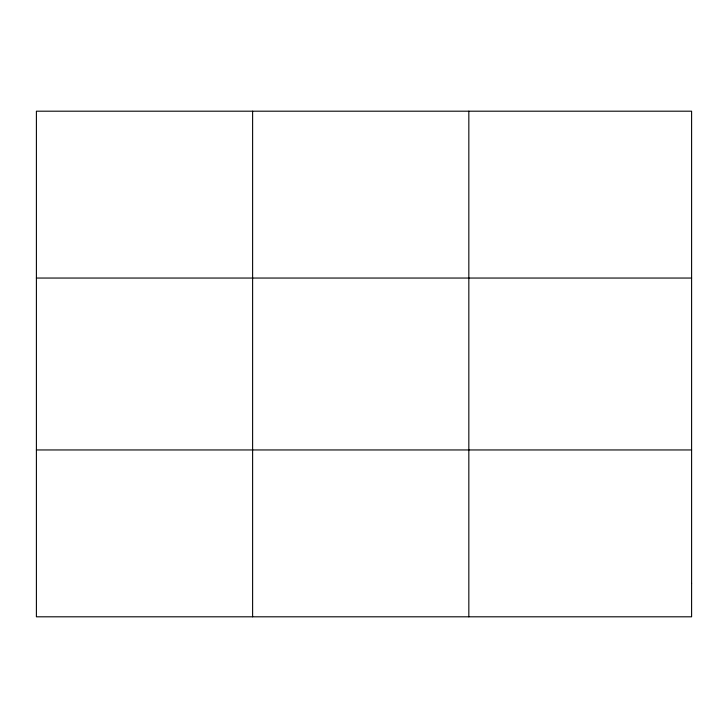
<?xml version="1.0" encoding="UTF-8"?>
<svg xmlns="http://www.w3.org/2000/svg" width="728" height="728" viewBox="0 0 728 728"><rect width="100%" height="100%" fill="white"/><g stroke="black" fill="none" stroke-linecap="round" stroke-linejoin="round"><path stroke-width="1.09" d="M252.616 111.193L252.616 616.807M468.832 111.193L468.832 616.807M36.4 278.05L691.6 278.05M36.4 449.95L691.6 449.95M691.6 583.437L691.6 616.807L36.4 616.807L36.4 111.193L691.6 111.193L691.6 583.437"/></g></svg>
